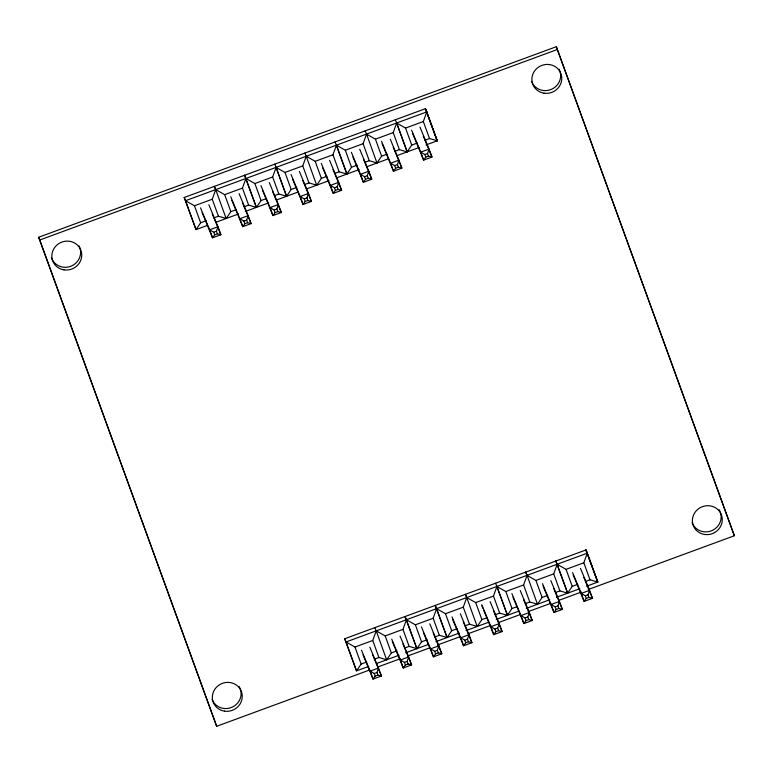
<?xml version="1.0" encoding="UTF-8"?>
<svg xmlns="http://www.w3.org/2000/svg" width="773" height="773" viewBox="0 0 773 773"><rect width="100%" height="100%" fill="white"/><g stroke="black" fill="none" stroke-linecap="round" stroke-linejoin="round"><path stroke-width="1.16" d="M200.545 207.85L209.647 229.832L217.986 226.76L220.894 234.741L217.416 233.833L216.469 231.224L217.986 226.76L208.884 204.787M230.75 196.738L239.852 218.711L248.191 215.648L251.09 223.619L247.621 222.711L246.664 220.102L248.191 215.648L239.089 193.665M260.945 185.617L270.048 207.599L278.386 204.526L281.295 212.507L277.816 211.599L276.869 208.99L278.386 204.526L269.284 182.554M291.063 174.534L300.166 196.516L308.514 193.443L311.413 201.424L307.934 200.516L306.987 197.898L308.514 193.443L299.402 171.461M321.268 163.422L330.371 185.394L338.709 182.322L341.618 190.303L338.139 189.395L337.192 186.786L338.709 182.322L329.607 160.349M351.386 152.329L360.489 174.312L368.827 171.239L371.736 179.22L368.257 178.312L367.31 175.703L368.827 171.239L359.725 149.266M381.504 141.246L390.607 163.229L398.945 160.156L401.854 168.137L398.375 167.229L397.428 164.61L398.945 160.156L390.297 139.275M411.623 130.164L420.725 152.136L429.063 149.063L431.972 157.045L428.493 156.136L427.546 153.527L429.063 149.063L419.961 127.091M361.503 650.228L370.151 671.099L378.49 668.036L381.398 676.008L377.92 675.1L376.973 672.491L378.49 668.036L369.842 647.156M391.708 639.107L400.356 659.987L408.695 656.915L411.594 664.896L408.125 663.988L407.168 661.379L408.695 656.915L400.047 636.034M421.449 626.893L430.551 648.866L438.89 645.803L441.798 653.774L438.32 652.866L437.373 650.257L438.89 645.803L429.788 623.821M452.021 616.902L460.669 637.783L469.008 634.71L471.916 642.692L468.438 641.783L467.491 639.174L469.008 634.71L460.36 613.839M481.772 604.689L490.874 626.671L499.213 623.598L502.112 631.58L498.643 630.671L497.696 628.053L499.213 623.598L490.111 601.626M511.89 593.606L520.992 615.579L529.331 612.516L532.239 620.487L528.761 619.579L527.814 616.97L529.331 612.516L520.229 590.533M542.462 583.615L551.11 604.496L559.449 601.423L562.358 609.404L558.879 608.496L557.932 605.887L559.449 601.423L550.801 580.552M572.58 572.532L581.228 593.413L589.567 590.34L592.476 598.321L588.997 597.413L588.05 594.804L589.567 590.34L580.465 568.368M236.412 209.618L230.856 211.657L226.228 218.488L218.44 216.227L212.246 199.221L215.715 189.598L214.382 186.37M266.617 198.497L261.061 200.545L256.433 207.377L248.635 205.116L242.451 188.1L245.92 178.476L244.587 175.258M276.125 167.364L286.628 196.255L278.84 193.994L272.647 176.988L276.125 167.364L274.705 164.166M326.931 176.292L321.375 178.341L316.746 185.172L308.958 182.911L302.765 165.905L306.243 156.272L304.823 153.083M336.439 145.16L346.951 174.051L339.154 171.799L332.97 154.784L336.439 145.16L335.028 141.971M377.069 162.968L369.272 160.707L363.088 143.701L366.557 134.077L365.146 130.879M417.294 143.034L411.738 145.082L407.1 151.914L399.399 149.624L393.206 132.618L396.675 122.984L395.264 119.796M184.187 197.492L185.52 200.709L426.793 111.901L437.305 140.792L429.517 138.541L423.324 121.525L426.793 111.901L425.459 108.684L184.187 197.492L196.023 229.6L207.183 225.503M396.916 650.885L391.36 652.934L386.732 659.765L378.934 657.504L372.75 640.488L376.219 630.865L374.808 627.676M427.121 639.773L421.565 641.812L416.937 648.644L409.139 646.383L402.955 629.377L406.424 619.753L405.091 616.525M436.619 608.631L447.132 637.532L439.344 635.271L433.151 618.255L436.619 608.631L435.286 605.414M487.434 617.569L481.879 619.617L477.25 626.439L469.462 624.188L463.269 607.172L466.747 597.548L465.404 594.331L466.66 597.577M517.552 606.486L511.997 608.525L507.368 615.356L499.658 613.066L493.474 596.06L496.942 586.427L495.532 583.238M537.573 604.244L529.776 601.983L523.592 584.968L527.06 575.344L525.727 572.126M557.178 564.261L567.691 593.152L559.894 590.901L553.71 573.885L557.178 564.261L555.845 561.034M344.69 638.759L346.024 641.976L587.296 553.168L597.809 582.069L590.021 579.808L583.828 562.802L587.296 553.168L585.963 549.951L344.69 638.759L356.527 670.877L368.798 666.365M200.651 222.779L196.023 229.6L185.52 200.709L194.467 205.763L200.651 222.779L206.207 220.73M291.179 189.453L286.551 196.284L276.038 167.393L284.986 172.447L291.179 189.453L296.735 187.414M351.493 167.258L346.864 174.089L336.361 145.189L345.309 150.242L351.493 167.258L357.049 165.209M387.167 154.127L381.611 156.165L376.982 162.997L366.557 134.077M361.155 664.046L356.527 670.877L346.024 641.976L354.971 647.04L361.155 664.046L366.711 662.007M457.239 628.681L451.683 630.729L447.055 637.561L435.209 605.443M547.67 595.394L542.115 597.442L537.486 604.273L527.06 575.344M577.789 584.311L572.233 586.359L567.604 593.181L555.768 561.072M217.416 233.833L214.691 234.837L212.546 237.813L202.082 212.536M247.621 222.711L244.886 223.716L242.751 226.692L231.832 200.323M277.816 211.599L275.091 212.604L272.956 215.58L262.482 190.303M307.934 200.516L305.209 201.521L303.074 204.487L292.6 179.22M338.139 189.395L335.414 190.4L333.269 193.376L322.805 168.099M368.257 178.312L365.532 179.317L363.387 182.293L352.923 157.016M398.375 167.229L395.65 168.224L393.505 171.2L382.133 143.73M428.493 156.136L425.768 157.141L423.633 160.117L412.705 133.748M377.92 675.1L375.195 676.104L373.05 679.081L363.039 654.905M408.125 663.988L405.39 664.993L403.255 667.969L392.336 641.59M438.32 652.866L435.595 653.871L433.46 656.847L423.44 632.672M468.438 641.783L465.713 642.788L463.578 645.764L452.649 619.395M498.643 630.671L495.908 631.676L493.773 634.643L483.763 610.477M528.761 619.579L526.036 620.584L523.891 623.56L512.972 597.191M558.879 608.496L556.154 609.501L554.009 612.477L543.09 586.108M588.997 597.413L586.272 598.418L584.127 601.394L573.208 575.015M369.591 670.007L216.662 726.291L38.65 237.253L556.338 46.709L734.35 535.747L588.224 589.538M38.65 237.253L39.781 239.997L557.468 49.453M194.467 205.763L212.246 199.221M226.141 218.517L215.715 189.598L224.672 194.651L242.451 188.1M256.433 207.377L245.92 178.476L254.868 183.53L272.647 176.988M284.986 172.447L302.765 165.905M316.669 185.201L306.243 156.272L315.191 161.325L332.97 154.784M345.309 150.242L363.088 143.701M366.479 134.106L375.427 139.159L393.206 132.618M396.675 122.984L407.187 151.885L396.597 123.013L405.545 128.076L423.324 121.525M213.986 217.87L218.44 216.227M244.191 206.749L248.635 205.116M274.396 195.637L278.84 193.994M304.514 184.554L308.958 182.911M334.709 173.432L339.154 171.799M364.827 162.349L369.272 160.707M394.955 151.257L399.399 149.624M425.073 140.174L429.517 138.541M426.715 111.93L425.382 108.713L435.972 137.575M216.102 222.218L238.499 213.976M245.196 211.512L268.704 202.855M276.512 199.985L297.702 192.177M306.63 188.892L329.018 180.65M336.825 177.78L359.136 169.567M366.943 166.697L388.143 158.89M397.061 155.605L419.372 147.401M426.068 144.938L437.305 140.792L435.885 137.604M212.246 213.86L220.894 234.741L212.546 237.813L209.647 229.832L213.734 232.229L216.469 231.224M242.442 202.748L251.09 223.619L242.751 226.692L239.852 218.711L243.939 221.107L246.664 220.102M272.647 191.627L281.295 212.507L272.956 215.58L270.048 207.599L274.144 209.995L276.869 208.99M302.765 180.544L311.413 201.424L303.074 204.487L300.166 196.516L304.262 198.903L306.987 197.898M332.97 169.432L341.618 190.303L333.269 193.376L330.371 185.394L334.458 187.791L337.192 186.786M363.542 159.441L371.736 179.22L363.387 182.293L360.489 174.312L364.576 176.708L367.31 175.703M393.206 147.257L401.854 168.137L393.505 171.2L390.607 163.229L394.694 165.615L397.428 164.61M423.324 136.174L431.972 157.045L423.633 160.117L420.725 152.136L424.812 154.532L427.546 153.527M354.971 647.04L372.75 640.488M386.645 659.794L376.219 630.865L385.176 635.918L402.955 629.377M416.937 648.644L406.424 619.753L415.372 624.806L433.151 618.255M436.542 608.66L445.49 613.714L463.269 607.172M477.173 626.468L466.747 597.548L475.695 602.602L493.474 596.06M496.942 586.427L507.455 615.327L496.865 586.465L505.813 591.519L523.592 584.968M525.65 572.155L526.983 575.373L535.931 580.426L553.71 573.885M557.101 564.29L566.049 569.343L583.828 562.802M374.49 659.137L378.934 657.504M404.694 648.025L409.139 646.383M434.899 636.904L439.344 635.271M465.017 625.821L469.462 624.188M495.213 614.709L499.658 613.066M525.331 603.616L529.776 601.983M555.449 592.533L559.894 590.901M585.576 581.451L590.021 579.808M376.606 663.485L399.003 655.243M405.699 652.779L428.087 644.537M435.895 641.667L459.326 633.039M466.013 630.575L488.41 622.333M496.218 619.463L518.528 611.25M526.336 608.38L549.758 599.751M556.454 597.287L579.876 588.668M586.572 586.205L597.809 582.069L585.886 549.98L587.219 553.207M377.524 667.089L400.182 658.751M408.105 655.833L429.633 647.909M437.557 644.991L460.215 636.652M468.148 633.734L490.797 625.396M498.73 622.468L520.258 614.554M528.181 611.636L550.84 603.298M558.773 600.37L581.422 592.031M372.75 655.137L381.398 676.008L373.05 679.081L370.151 671.099L374.238 673.496L376.973 672.491M402.946 644.015L411.594 664.896L403.255 667.969L400.356 659.987L404.443 662.384L407.168 661.379M433.151 632.903L441.798 653.774L433.46 656.847L430.551 648.866L434.648 651.262L437.373 650.257M463.269 621.821L471.916 642.692L463.578 645.764L460.669 637.783L464.766 640.179L467.491 639.174M493.464 610.699L502.112 631.58L493.773 634.643L490.874 626.671L494.962 629.058L497.696 628.053M523.592 599.616L532.239 620.487L523.891 623.56L520.992 615.579L525.08 617.975L527.814 616.97M559.169 601.713L562.358 609.404L554.009 612.477L551.11 604.496L555.198 606.892L557.932 605.887M583.828 577.441L592.476 598.321L584.127 601.394L581.228 593.413L585.316 595.809L588.05 594.804M734.35 535.747L556.338 46.709M553.71 588.524L558.261 599.519M481.946 606.08L482.854 608.274M244.5 175.287L256.346 207.406M405.004 616.554L416.85 648.673M214.305 186.399L215.638 189.627M425.459 108.684L437.228 140.831M585.963 549.951L597.722 582.098M424.812 154.532L425.768 157.141M585.316 595.809L586.272 598.418M405.545 128.076L411.738 145.082M566.049 569.343L572.233 586.359M394.694 165.615L395.65 168.224M555.198 606.892L556.154 609.501M375.427 139.159L381.611 156.165M535.931 580.426L542.115 597.442M364.576 176.708L365.532 179.317M525.08 617.975L526.036 620.584M505.813 591.519L511.997 608.525M334.458 187.791L335.414 190.4M494.962 629.058L495.908 631.676M315.191 161.325L321.375 178.341M475.695 602.602L481.879 619.617M304.262 198.903L305.209 201.521M464.766 640.179L465.713 642.788M445.49 613.714L451.683 630.729M274.144 209.995L275.091 212.604M434.648 651.262L435.595 653.871M254.868 183.53L261.061 200.545M415.372 624.806L421.565 641.812M243.939 221.107L244.886 223.716M404.443 662.384L405.39 664.993M224.672 194.651L230.856 211.657M385.176 635.918L391.36 652.934M213.734 232.229L214.691 234.837M374.238 673.496L375.195 676.104M39.781 239.997L216.662 726.291M720.32 512.228A15.045 14.368 -22.5 0 1 711.112 530.935A15.045 14.368 -22.5 0 1 692.086 522.616M719.083 509.687A15.045 14.368 -22.5 0 1 719.972 511.359M239.05 686.376A15.045 14.368 -22.5 0 1 232.441 707.044A15.045 14.368 -22.5 0 1 212.053 699.304M559.053 69.232A15.045 14.368 -22.5 0 1 551.526 89.291A15.045 14.368 -22.5 0 1 531.582 81.349M79.02 245.92A15.045 14.368 -22.5 0 1 71.493 265.98A15.045 14.368 -22.5 0 1 51.549 258.037M704.532 534.462A15.045 14.368 -22.5 0 0 721.451 514.963A15.045 14.368 -22.5 0 0 696.019 511.059A15.045 14.368 -22.5 0 0 704.532 534.462M224.499 711.15A15.045 14.368 -22.5 0 0 241.418 691.651A15.045 14.368 -22.5 0 0 215.986 687.748A15.045 14.368 -22.5 0 0 224.499 711.15M544.028 93.185A15.045 14.368 -22.5 0 0 560.947 73.696A15.045 14.368 -22.5 0 0 535.515 69.792A15.045 14.368 -22.5 0 0 544.028 93.185M63.995 269.874A15.045 14.368 -22.5 0 0 80.914 250.384A15.045 14.368 -22.5 0 0 55.482 246.481A15.045 14.368 -22.5 0 0 63.995 269.874"/></g></svg>
